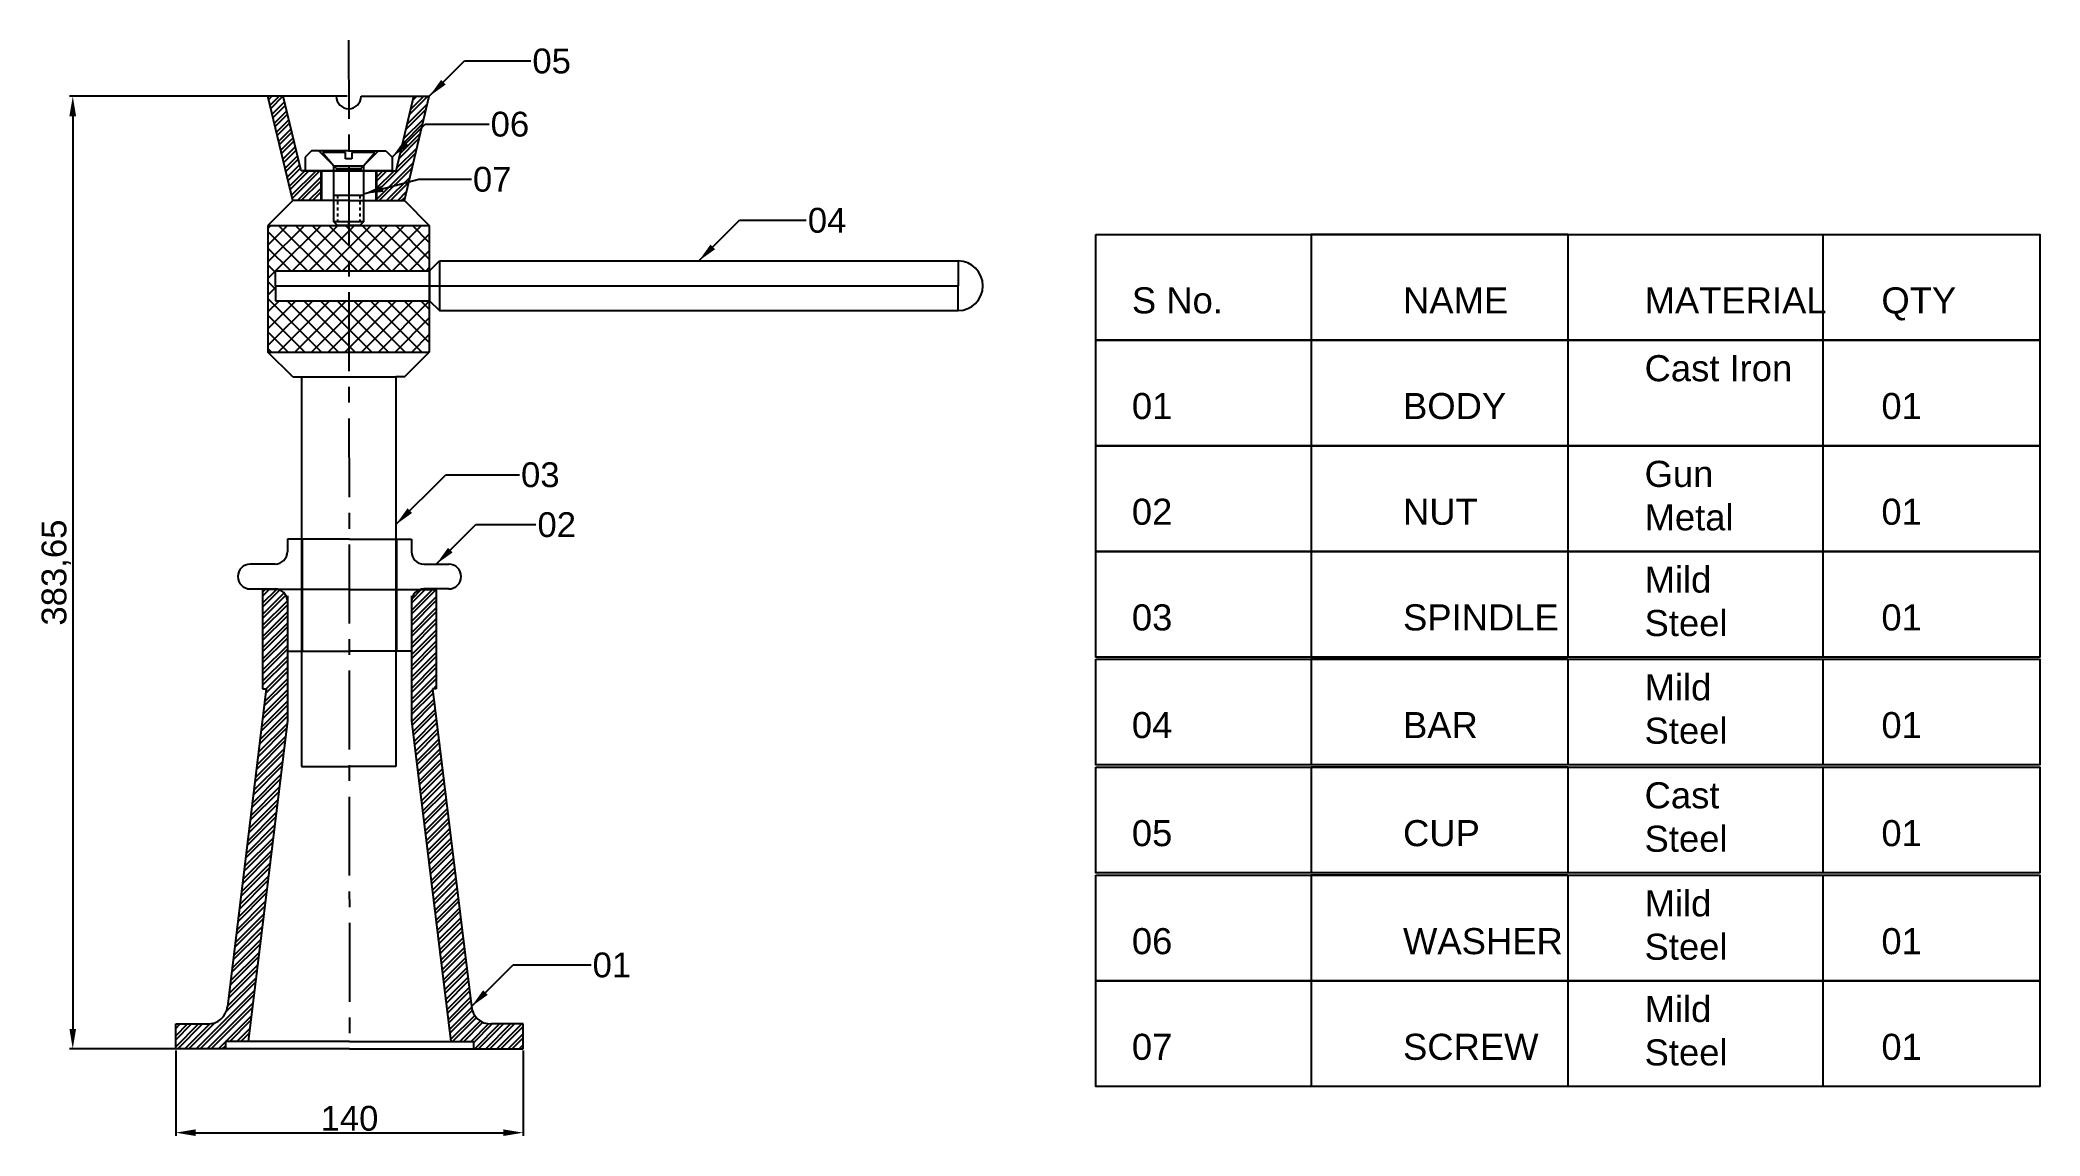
# Model space of a CAD drawing. Header units: millimetres. Extents: x 1919 to 2725, y 1922 to 2363.
import ezdxf

# ---------------------------------------------------------------- set-up
doc = ezdxf.new("R2010")
doc.units = ezdxf.units.MM
doc.linetypes.add('CENTER', pattern=[50.8, 31.75, -6.35, 6.35, -6.35])
doc.linetypes.add('DOTS', pattern=[0.1, 0.05, -0.05])
for name, color, linetype in [('body', 7, 'Continuous'), ('cup', 7, 'Continuous'), ('nut', 7, 'Continuous'), ('screw', 7, 'Continuous'), ('spindle', 7, 'Continuous'), ('tommy bar', 7, 'Continuous'), ('washer', 7, 'Continuous')]:
    doc.layers.add(name, color=color, linetype=linetype)
doc.styles.get("Standard").update_dxf_attribs({"font": 'arial.ttf'})
doc.dimstyles.new('Copy of ISO-25', dxfattribs={"dimtxt": 10, "dimasz": 8, "dimexe": 1.25, "dimexo": 0.625, "dimtad": 1, "dimtxsty": 'Standard', "dimcen": 2.5, "dimadec": 0, "dimazin": 0, "dimtfac": 1, "dimtmove": 0, "dimatfit": 3, "dimfxl": 1, "dimarcsym": 0})
pattern_1 = [(45, (0, 0), (-2.245064, 2.245064), []), (45, (0, 1.5875), (-2.245064, 2.245064), [])]

# ---------------------------------------------------------------- blocks, each defined once
blk = doc.blocks.new('Slotted Flathead Screw ½ in. -side')
for p, q in [((0.223, 0.25), (0, 0.4375)), ((0, 0.4375), (0, 0.05301)), ((0, 0.05301), (0.103, 0.05301)), ((0.103, 0.05301), (0.103, -0.05301)), ((0.223, -0.25), (0.223, 0.25)), ((0.223, 0.25), (1.1605, 0.25)), ((0.723, 0.25), (0.723, -0.25)), ((1.1605, 0.25), (1.223, 0.1875)), ((1.1605, 0.25), (1.1605, -0.25)), ((1.223, 0.1875), (1.223, -0.1875)), ((0.103, -0.05301), (0, -0.05301)), ((0, -0.05301), (0, -0.4375)), ((0, -0.4375), (0.223, -0.25)), ((1.1605, -0.25), (0.223, -0.25)), ((1.223, -0.1875), (1.1605, -0.25))]:
    blk.add_line(p, q)
at = {"linetype": 'DOTS'}
for p, q in [((0.723, 0.1875), (1.1605, 0.1875)), ((0.723, -0.1875), (1.1605, -0.1875))]:
    blk.add_line(p, q, dxfattribs=at)
blk = doc.blocks.new('*D5')
at = {"layer": 'body', "color": 0, "lineweight": -2, "transparency": 16777216}
for p, q in [((2042.95, 2340.41), (1931.17, 2340.41)), ((1932.42, 2332.41), (1932.42, 1964.76)), ((2042.95, 1956.76), (1931.17, 1956.76))]:
    blk.add_line(p, q, dxfattribs=at)
at = {"layer": 'body', "color": 0, "transparency": 16777216}
for points in [[(1931.08, 2332.41), (1933.75, 2332.41), (1932.42, 2340.41)], [(1931.08, 1964.76), (1933.75, 1964.76), (1932.42, 1956.76)]]:
    blk.add_solid(points, dxfattribs=at)
at = {"layer": 'Defpoints', "color": 0, "transparency": 16777216}
for p in [(2043.58, 2340.41), (1932.42, 1956.76), (2043.58, 1956.76)]:
    blk.add_point(p, dxfattribs=at)
at = {"layer": 'body', "color": 0, "transparency": 16777216, "insert": (1925.78, 2148.59), "char_height": 10, "attachment_point": 5, "rotation": 90}
blk.add_mtext('383,65', dxfattribs=at)
blk = doc.blocks.new('*D6')
at = {"layer": 'body', "color": 0, "lineweight": -2, "transparency": 16777216}
for p, q in [((1973.91, 1956.14), (1973.91, 1921.74)), ((2113.91, 1956.14), (2113.91, 1921.74)), ((1981.91, 1922.99), (2105.91, 1922.99))]:
    blk.add_line(p, q, dxfattribs=at)
at = {"layer": 'body', "color": 0, "transparency": 16777216}
for points in [[(1981.91, 1924.32), (1981.91, 1921.66), (1973.91, 1922.99)], [(2105.91, 1924.32), (2105.91, 1921.66), (2113.91, 1922.99)]]:
    blk.add_solid(points, dxfattribs=at)
at = {"layer": 'Defpoints', "color": 0, "transparency": 16777216}
for p in [(1973.91, 1956.76), (2113.91, 1956.76), (2113.91, 1922.99)]:
    blk.add_point(p, dxfattribs=at)
at = {"layer": 'body', "color": 0, "transparency": 16777216, "insert": (2043.91, 1928.72), "char_height": 10, "attachment_point": 5}
blk.add_mtext('140', dxfattribs=at)

msp = doc.modelspace()

# ---------------------------------------------------------------- hatches: boundary and pattern name
at = {"layer": 'body'}
h = msp.add_hatch(dxfattribs=at)
h.set_pattern_fill('STEEL', color=256, style=2)
h.set_pattern_definition(pattern_1)
h.paths.add_polyline_path([(2032.329, 2310.411), (2026.079, 2310.411), (2024.389, 2310.411), (2017.247, 2340.411), (2011.079, 2340.411), (2021.079, 2298.411), (2032.329, 2298.411)])
h = msp.add_hatch(dxfattribs=at)
h.set_pattern_fill('STEEL', color=256, style=2)
h.set_pattern_definition(pattern_1)
h.paths.add_polyline_path([(2076.079, 2340.411), (2069.911, 2340.411), (2062.768, 2310.411), (2054.829, 2310.411), (2054.829, 2298.411), (2066.079, 2298.411)])
h = msp.add_hatch(dxfattribs=at)
h.set_pattern_fill('ANSI31', color=256, scale=1.5, angle=90, style=2)
h.paths.add_polyline_path([(2043.639, 2288.411), (2039.079, 2288.411), (2011.079, 2288.411), (2011.079, 2237.411), (2043.681, 2237.411), (2043.664, 2258.095), (2014.137, 2258.095), (2014.137, 2264.095), (2014.137, 2270.095), (2043.654, 2270.095)])
h = msp.add_hatch(dxfattribs=at)
h.set_pattern_fill('ANSI31', color=256, scale=1.5, angle=180, style=2)
h.paths.add_polyline_path([(2043.639, 2288.411), (2039.079, 2288.411), (2011.079, 2288.411), (2011.079, 2237.411), (2043.681, 2237.411), (2043.664, 2258.095), (2014.137, 2258.095), (2014.137, 2264.095), (2014.137, 2270.095), (2043.654, 2270.095)])
h.paths.add_polyline_path([(2076.079, 2288.411), (2043.639, 2288.411), (2043.654, 2270.095), (2076.079, 2270.095)])
h.paths.add_polyline_path([(2076.079, 2258.095), (2043.664, 2258.095), (2043.681, 2237.411), (2076.079, 2237.411)])
h = msp.add_hatch(dxfattribs=at)
h.set_pattern_fill('ANSI31', color=256, scale=1.5, angle=90, style=2)
h.paths.add_polyline_path([(2076.079, 2288.411), (2043.639, 2288.411), (2043.654, 2270.095), (2076.079, 2270.095)])
h.paths.add_polyline_path([(2076.079, 2258.095), (2043.664, 2258.095), (2043.681, 2237.411), (2076.079, 2237.411)])
h = msp.add_hatch(dxfattribs=at)
h.set_pattern_fill('STEEL', color=256, style=2)
h.set_pattern_definition(pattern_1)
h.paths.add_polyline_path([(2018.907, 2088.883), (2018.907, 2136.994, 0.3275683), (2015.407, 2141.764), (2008.907, 2141.764), (2008.907, 2101.764), (2010.407, 2101.764), (1994.767, 1973.794, -0.3790245), (1986.826, 1966.764), (1973.907, 1966.764), (1973.907, 1956.764), (1993.907, 1956.764), (1993.907, 1959.764), (2003.126, 1959.764)])
h = msp.add_hatch(dxfattribs=at)
h.set_pattern_fill('STEEL', color=256, style=2)
h.set_pattern_definition(pattern_1)
h.paths.add_polyline_path([(2077.407, 2101.764), (2078.907, 2101.764), (2078.907, 2141.764), (2072.408, 2141.764, 0.3275683), (2068.907, 2136.994), (2068.907, 2116.994), (2068.907, 2088.883), (2084.689, 1959.764), (2093.907, 1959.764), (2093.907, 1956.764), (2113.907, 1956.764), (2113.907, 1966.764), (2100.989, 1966.764, -0.3790245), (2093.048, 1973.794)])

# ---------------------------------------------------------------- linework, layer by layer
at = {"layer": 'body', "linetype": 'CENTER'}
msp.add_line((2043.579, 2363.086), (2043.907, 1956.764), dxfattribs=at)
at = {"layer": 'body'}
for p, q in [((2534.882, 2284.76), (2431.424, 2284.76)), ((2431.424, 2284.76), (2431.424, 2242.194)), ((2534.882, 2284.76), (2534.882, 2242.194)), ((2637.58, 2284.76), (2637.58, 2242.194)), ((2534.882, 2242.194), (2431.424, 2242.194)), ((2431.424, 2242.194), (2431.424, 2199.628)), ((2534.882, 2242.194), (2534.882, 2199.628)), ((2637.58, 2242.194), (2637.58, 2199.628)), ((2534.882, 2199.628), (2431.424, 2199.628)), ((2431.424, 2199.628), (2431.424, 2157.062)), ((2534.882, 2199.628), (2534.882, 2157.062)), ((2637.58, 2199.628), (2637.58, 2157.062)), ((2534.882, 2157.062), (2431.424, 2157.062)), ((2431.424, 2157.062), (2431.424, 2114.496)), ((2534.882, 2157.062), (2534.882, 2114.496)), ((2637.58, 2157.062), (2637.58, 2114.496)), ((2043.907, 2141.764), (2008.907, 2141.764)), ((2008.907, 2141.764), (2008.907, 2101.764)), ((2018.907, 2139.264), (2018.907, 2088.883)), ((2043.907, 2141.764), (2078.907, 2141.764)), ((2068.907, 2139.264), (2068.907, 2088.883)), ((2078.907, 2141.764), (2078.907, 2101.764)), ((2534.882, 2113.685), (2431.424, 2113.685)), ((2431.424, 2113.685), (2431.424, 2071.119)), ((2534.882, 2113.685), (2534.882, 2071.119)), ((2637.58, 2113.685), (2637.58, 2071.119)), ((2010.407, 2101.764), (1994.767, 1973.794)), ((2008.907, 2101.764), (2010.407, 2101.764)), ((2078.907, 2101.764), (2077.407, 2101.764)), ((2077.407, 2101.764), (2093.048, 1973.794)), ((2018.907, 2088.883), (2003.126, 1959.764)), ((2068.907, 2088.883), (2084.689, 1959.764)), ((2534.882, 2070.174), (2431.424, 2070.174)), ((2431.424, 2070.174), (2431.424, 2027.608)), ((2534.882, 2070.174), (2534.882, 2027.608)), ((2637.58, 2070.174), (2637.58, 2027.608)), ((2534.882, 2026.662), (2431.424, 2026.662)), ((2431.424, 2026.662), (2431.424, 1984.096)), ((2534.882, 2026.662), (2534.882, 1984.096)), ((2637.58, 2026.662), (2637.58, 1984.096)), ((2534.882, 1984.108), (2431.424, 1984.108)), ((2431.424, 1984.108), (2431.424, 1941.541)), ((2534.882, 1984.108), (2534.882, 1941.541)), ((2637.58, 1984.108), (2637.58, 1941.541)), ((1973.907, 1956.764), (1973.907, 1966.764)), ((1973.907, 1966.764), (1986.826, 1966.764)), ((2113.907, 1966.764), (2100.989, 1966.764)), ((2113.907, 1956.764), (2113.907, 1966.764)), ((1993.907, 1959.764), (1993.907, 1956.764)), ((2043.907, 1959.764), (1993.907, 1959.764)), ((2043.907, 1959.764), (2093.907, 1959.764)), ((2093.907, 1959.764), (2093.907, 1956.764)), ((2043.907, 1956.764), (1973.907, 1956.764)), ((2043.907, 1956.764), (2113.907, 1956.764))]:
    msp.add_line(p, q, dxfattribs=at)
for points in [[(2344.701, 2284.76), (2725.063, 2284.76), (2725.063, 2242.194), (2344.701, 2242.194)], [(2344.701, 2242.194), (2725.063, 2242.194), (2725.063, 2199.628), (2344.701, 2199.628)], [(2344.701, 2199.628), (2725.063, 2199.628), (2725.063, 2157.062), (2344.701, 2157.062)], [(2344.701, 2157.062), (2725.063, 2157.062), (2725.063, 2114.496), (2344.701, 2114.496)], [(2344.701, 2113.685), (2725.063, 2113.685), (2725.063, 2071.119), (2344.701, 2071.119)], [(2344.701, 2070.174), (2725.063, 2070.174), (2725.063, 2027.608), (2344.701, 2027.608)], [(2344.701, 2026.662), (2725.063, 2026.662), (2725.063, 1984.096), (2344.701, 1984.096)], [(2344.701, 1984.108), (2725.063, 1984.108), (2725.063, 1941.541), (2344.701, 1941.541)]]:
    msp.add_lwpolyline(points, close=True, dxfattribs=at)
for centre, start, end in [((1986.826, 1974.764), 270, 353.031743), ((2100.989, 1974.764), 186.968257, 270)]:
    msp.add_arc(centre, 8, start, end, dxfattribs=at)
at = {"layer": 'cup'}
for p, q in [((2038.579, 2340.411), (2011.079, 2340.411)), ((2021.079, 2298.411), (2011.079, 2340.411)), ((2024.389, 2310.411), (2017.247, 2340.411)), ((2048.579, 2340.411), (2076.079, 2340.411)), ((2062.768, 2310.411), (2069.911, 2340.411)), ((2066.079, 2298.411), (2076.079, 2340.411)), ((2032.329, 2310.411), (2024.389, 2310.411)), ((2032.329, 2310.411), (2032.329, 2298.411)), ((2032.329, 2310.411), (2043.579, 2310.411)), ((2054.829, 2310.411), (2043.579, 2310.411)), ((2054.829, 2310.411), (2054.829, 2298.411)), ((2054.829, 2310.411), (2062.768, 2310.411)), ((2043.579, 2298.411), (2021.079, 2298.411)), ((2043.579, 2298.411), (2066.079, 2298.411))]:
    msp.add_line(p, q, dxfattribs=at)
for start, end in [(180, 270), (270, 0)]:
    msp.add_arc((2043.579, 2340.411), 5, start, end, dxfattribs=at)
at = {"layer": 'nut'}
for p, q in [((2043.907, 2161.994), (2018.907, 2161.994)), ((2018.907, 2161.994), (2018.907, 2156.994)), ((2024.907, 2161.994), (2024.907, 2116.994)), ((2043.907, 2161.994), (2068.907, 2161.994)), ((2062.907, 2161.994), (2062.907, 2116.994)), ((2068.907, 2161.994), (2068.907, 2156.994)), ((2013.907, 2151.994), (2003.907, 2151.994)), ((2073.907, 2151.994), (2083.907, 2151.994)), ((1998.907, 2146.994), (1998.907, 2146.994)), ((2088.907, 2146.994), (2088.907, 2146.994)), ((2003.907, 2141.994), (2013.907, 2141.994)), ((2018.907, 2136.994), (2018.907, 2116.994)), ((2068.907, 2136.994), (2068.907, 2116.994)), ((2083.907, 2141.994), (2073.907, 2141.994)), ((2018.907, 2116.994), (2043.907, 2116.994)), ((2068.907, 2116.994), (2043.907, 2116.994))]:
    msp.add_line(p, q, dxfattribs=at)
for centre, start, end in [((2003.907, 2146.994), 90, 180), ((2013.907, 2156.994), 270, 0), ((2073.907, 2156.994), 180, 270), ((2083.907, 2146.994), 0, 90), ((2003.907, 2146.994), 180, 270), ((2083.907, 2146.994), 270, 0), ((2013.907, 2136.994), 360, 90), ((2073.907, 2136.994), 90, 180)]:
    msp.add_arc(centre, 5, start, end, dxfattribs=at)
at = {"layer": 'spindle'}
for p, q in [((2043.579, 2310.411), (2032.579, 2310.411)), ((2032.579, 2310.411), (2032.579, 2298.411)), ((2043.579, 2310.411), (2054.579, 2310.411)), ((2054.579, 2310.411), (2054.579, 2298.411)), ((2021.079, 2298.411), (2011.079, 2288.411)), ((2032.579, 2298.411), (2021.079, 2298.411)), ((2054.579, 2298.411), (2066.079, 2298.411)), ((2066.079, 2298.411), (2076.079, 2288.411)), ((2043.579, 2289.911), (2043.579, 2288.411)), ((2011.079, 2288.411), (2011.079, 2237.411)), ((2011.079, 2288.411), (2076.079, 2288.411)), ((2076.079, 2288.411), (2076.079, 2237.411)), ((2021.079, 2227.411), (2011.079, 2237.411)), ((2011.079, 2237.411), (2076.079, 2237.411)), ((2066.079, 2227.411), (2076.079, 2237.411)), ((2021.079, 2227.411), (2024.579, 2227.411)), ((2024.579, 2227.411), (2024.579, 2070.411)), ((2024.579, 2227.411), (2062.579, 2227.411)), ((2062.579, 2227.411), (2062.579, 2070.411)), ((2066.079, 2227.411), (2062.579, 2227.411)), ((2024.579, 2070.411), (2043.579, 2070.411)), ((2062.579, 2070.411), (2043.579, 2070.411))]:
    msp.add_line(p, q, dxfattribs=at)
at = {"layer": 'tommy bar'}
for p, q in [((2076.137, 2270.095), (2080.137, 2274.095)), ((2080.137, 2274.095), (2289.137, 2274.095)), ((2080.137, 2274.095), (2080.137, 2254.095)), ((2289.137, 2274.095), (2289.137, 2264.095)), ((2014.137, 2264.095), (2014.137, 2270.095)), ((2014.137, 2270.095), (2076.137, 2270.095)), ((2076.137, 2270.095), (2076.137, 2270.095)), ((2076.137, 2270.095), (2076.137, 2258.095)), ((2014.137, 2264.095), (2289.137, 2264.095)), ((2014.137, 2264.095), (2014.137, 2258.095)), ((2014.137, 2258.095), (2076.137, 2258.095)), ((2076.137, 2258.095), (2080.137, 2254.095)), ((2289.137, 2254.095), (2289.137, 2264.095)), ((2080.137, 2254.095), (2289.137, 2254.095))]:
    msp.add_line(p, q, dxfattribs=at)
msp.add_arc((2289.137, 2264.095), 10, 270, 90, dxfattribs=at)
at = {"layer": 'washer'}
for p, q in [((2028.579, 2318.411), (2026.079, 2315.911)), ((2026.079, 2315.911), (2026.079, 2310.411)), ((2043.579, 2318.411), (2028.579, 2318.411)), ((2031.579, 2318.411), (2038.65, 2311.34)), ((2043.579, 2318.411), (2058.579, 2318.411)), ((2043.579, 2318.411), (2055.579, 2318.411)), ((2055.579, 2318.411), (2048.508, 2311.34)), ((2058.579, 2318.411), (2061.079, 2315.911)), ((2061.079, 2315.911), (2061.079, 2310.411)), ((2026.079, 2310.411), (2043.579, 2310.411)), ((2038.65, 2311.34), (2048.508, 2311.34)), ((2038.65, 2311.34), (2038.65, 2310.411)), ((2061.079, 2310.411), (2043.579, 2310.411)), ((2048.508, 2311.34), (2048.508, 2310.411))]:
    msp.add_line(p, q, dxfattribs=at)

# ---------------------------------------------------------------- block references
at = {"layer": 'screw', "xscale": 24.00000000000006, "yscale": 24.00000000000006, "zscale": 24.00000000000006, "rotation": 270}
msp.add_blockref('Slotted Flathead Screw ½ in. -side', (2043.579, 2317.763), dxfattribs=at)

# ---------------------------------------------------------------- texts
at = {"layer": 'body', "char_height": 10, "attachment_point": 1}
for s, insert, width in [('05', (2117.611, 2359.652), 2.5), ('06', (2100.79, 2334.205), 2.54), ('07', (2093.651, 2311.999), 2.5), ('04', (2228.585, 2295.48), 2.5), ('03', (2113.04, 2193.002), 2.5), ('02', (2119.659, 2172.884), 2.5), ('01', (2141.875, 1995.557), 2.5)]:
    msp.add_mtext(s, dxfattribs=dict(at, insert=insert, width=width))
at = {"layer": 'body', "char_height": 10.5, "attachment_point": 1}
for s, heights, insert in [('S No. ', [0], (2359.155, 2263.477)), ('NAME', [0], (2468.41, 2263.477)), ('MATERIAL', [0], (2565.738, 2263.477)), ('QTY', [0], (2661.158, 2263.477)), ('Cast Iron\\P\\P ', [0], (2565.738, 2236.155)), ('01 ', [0], (2359.155, 2220.911)), ('BODY', [0], (2468.41, 2220.911)), ('01 ', [0], (2661.158, 2220.911)), ('Gun Metal ', [0], (2565.738, 2193.589)), ('02 ', [0], (2359.155, 2178.345)), ('NUT', [0], (2468.41, 2178.345)), ('01 ', [0], (2661.158, 2178.345)), ('Mild Steel  ', [0], (2565.738, 2151.023)), ('03 ', [0], (2359.155, 2135.779)), ('SPINDLE', [0], (2468.41, 2135.779)), ('01 ', [0], (2661.158, 2135.779)), ('Mild Steel \\P ', [0], (2565.738, 2107.646)), ('04 ', [0], (2359.155, 2092.402)), ('BAR ', [0], (2468.41, 2092.402)), ('01 ', [0], (2661.158, 2092.402)), ('Cast Steel ', [0], (2565.738, 2064.135)), ('05 ', [0], (2359.155, 2048.891)), ('CUP ', [0], (2468.41, 2048.891)), ('01', [10.858], (2661.158, 2048.891)), ('Mild Steel\\P ', [0], (2565.738, 2020.624)), ('06 ', [0], (2359.155, 2005.379)), ('WASHER', [0], (2468.41, 2005.379)), ('01 ', [0], (2661.158, 2005.379)), ('Mild Steel', [0], (2565.738, 1978.069)), ('07\\P ', [0], (2359.155, 1962.825)), ('SCREW', [0], (2468.41, 1962.825)), ('01 ', [0], (2661.158, 1962.825))]:
    msp.add_mtext_dynamic_manual_height_columns(s, width=56.2936, gutter_width=12.5, heights=heights, dxfattribs=dict(at, insert=insert))

# ---------------------------------------------------------------- dimensions: what is measured, and where the dimension line sits
at = {"layer": 'body'}
dim = msp.add_linear_dim(base=(1932.417, 1956.764), p1=(2043.579, 2340.411), p2=(2043.579, 1956.764), angle=90, dimstyle='Copy of ISO-25', dxfattribs=at)
dim.commit()
dim.dimension.update_dxf_attribs({"geometry": '*D5', "text_midpoint": (1925.782, 2148.588)})
dim = msp.add_linear_dim(base=(2113.907, 1922.989), p1=(1973.907, 1956.764), p2=(2113.907, 1956.764), dimstyle='Copy of ISO-25', dxfattribs=at)
dim.commit()
dim.dimension.update_dxf_attribs({"geometry": '*D6', "text_midpoint": (2043.907, 1928.72)})

# ---------------------------------------------------------------- leaders
at = {"layer": 'body', "annotation_type": 0, "has_hookline": 1, "hookline_direction": 0}
for points, text_width in [([(2076.079, 2340.411), (2090.32, 2354.652), (2116.986, 2354.652)], 14.4), ([(2061.079, 2315.911), (2074.373, 2329.205), (2100.165, 2329.205)], 14.318), ([(2049.579, 2301.161), (2071.909, 2306.999), (2093.026, 2306.999)], 14.325), ([(2184.637, 2274.095), (2201.023, 2290.48), (2227.96, 2290.48)], 14.284), ([(2062.579, 2167.884), (2082.697, 2188.002), (2112.415, 2188.002)], 14.325), ([(2078.907, 2151.994), (2094.797, 2167.884), (2119.034, 2167.884)], 14.222), ([(2093.048, 1973.794), (2109.812, 1990.557), (2141.25, 1990.557)], 12.394)]:
    msp.add_leader(points, dimstyle='Copy of ISO-25', override={"dimgap": 0.625, "dimtad": 0}, dxfattribs=dict(at, text_width=text_width))

doc.saveas('drawing.dxf')
